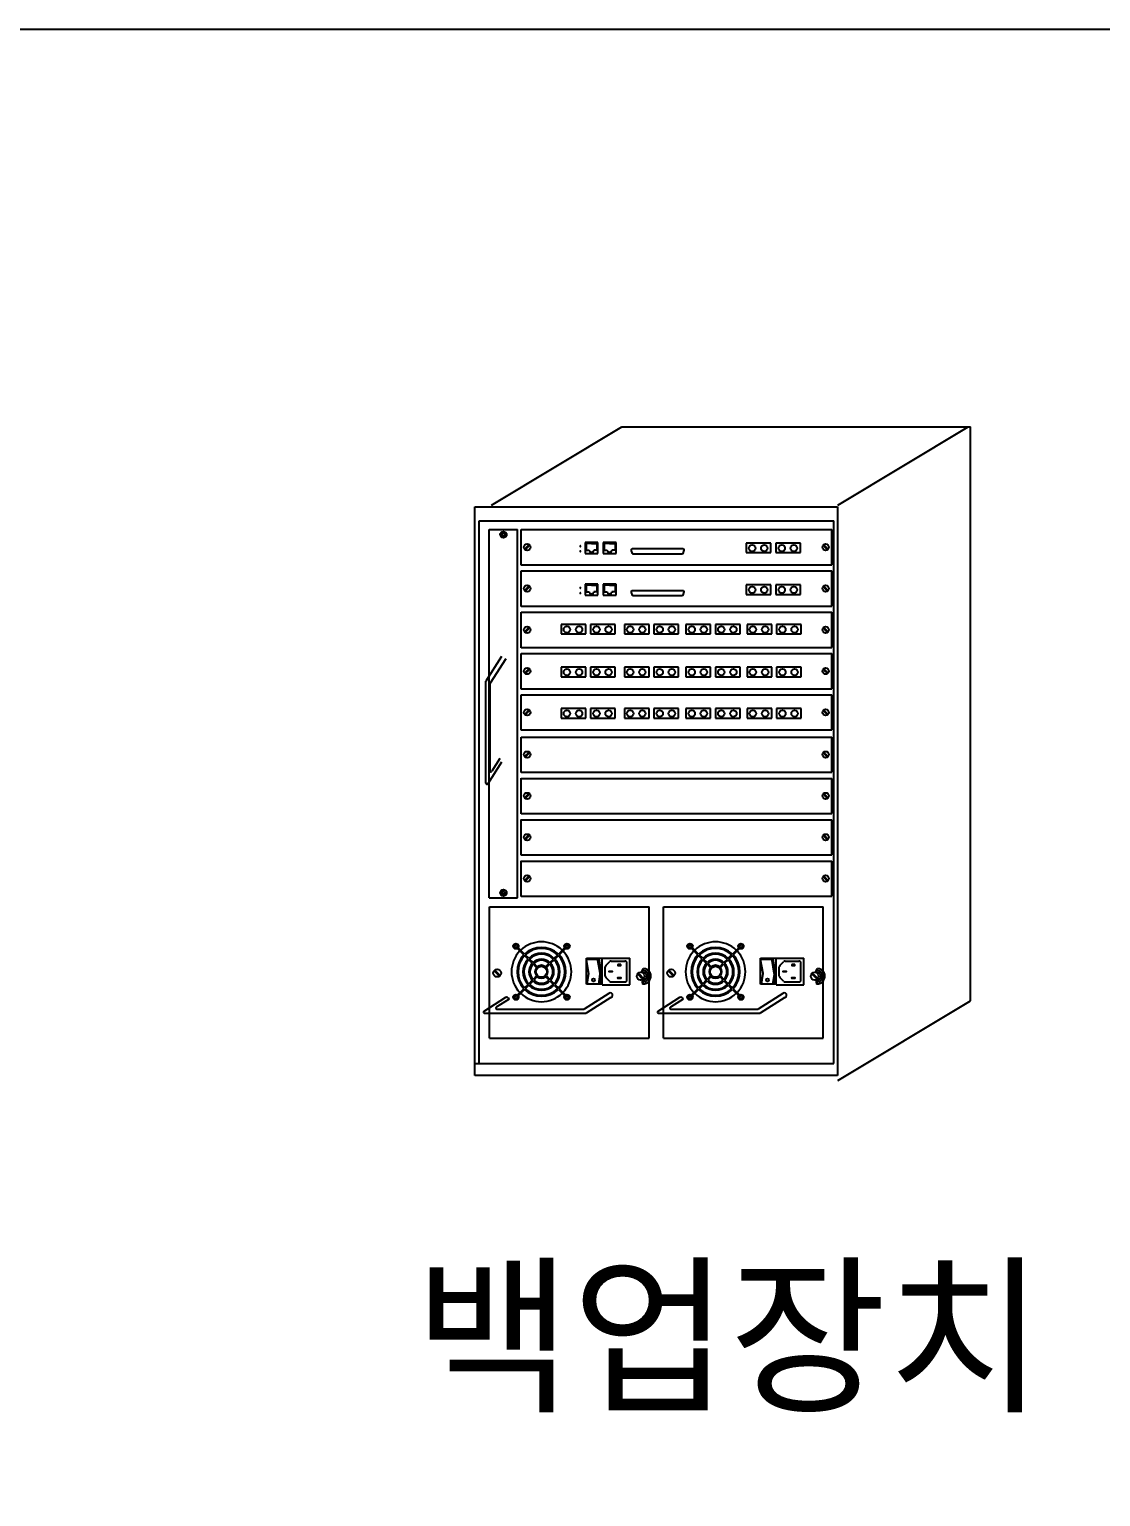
# Model space of a CAD drawing. Header units: millimetres. Extents: x 31 to 2374, y 557 to 2119.
# Drawn here: x 1815.5 to 1943.6, y 1800.9 to 1976.3 of the extents above; entities that cross this region are included whole.
import ezdxf

# ---------------------------------------------------------------- set-up
doc = ezdxf.new("R2010")
doc.units = ezdxf.units.MM
doc.header["$LTSCALE"] = 10
for name, color, linetype in [('TI-RAIL-GUID', 3, 'Continuous'), ('TT-SYMB', 4, 'Continuous'), ('TT-TEXT', 3, 'Continuous')]:
    doc.layers.add(name, color=color, linetype=linetype)
doc.styles.get("Standard").update_dxf_attribs({"font": 'arial.ttf'})

msp = doc.modelspace()

# ---------------------------------------------------------------- linework, layer by layer
at = {"layer": 'TI-RAIL-GUID'}
msp.add_lwpolyline([(202.13, 1406.33), (2202.13, 1406.33), (2202.13, 1976.33), (202.13, 1976.33)], close=True, dxfattribs=at)
at = {"layer": 'TT-SYMB'}
for p, q in [((1870.78, 1919.47), (1886.36, 1928.83)), ((1886.36, 1928.83), (1928.06, 1928.83)), ((1912.19, 1919.47), (1927.77, 1928.83)), ((1928.06, 1860.22), (1928.06, 1928.83)), ((1868.78, 1919.26), (1912.14, 1919.26)), ((1868.78, 1851.28), (1868.78, 1919.26)), ((1912.14, 1919.26), (1912.14, 1851.28)), ((1868.8, 1852.72), (1868.8, 1917.88)), ((1869.3, 1917.58), (1911.72, 1917.58)), ((1869.3, 1852.72), (1869.3, 1917.58)), ((1911.72, 1852.72), (1911.72, 1917.58)), ((1870.49, 1872.5), (1870.49, 1916.54)), ((1870.49, 1916.54), (1873.87, 1916.54)), ((1871.81, 1915.98), (1872.15, 1915.98)), ((1871.81, 1915.88), (1872.15, 1915.88)), ((1872.15, 1916.31), (1872.15, 1915.98)), ((1872.15, 1915.88), (1872.15, 1915.54)), ((1872.25, 1916.31), (1872.25, 1915.98)), ((1872.25, 1915.98), (1872.58, 1915.98)), ((1872.25, 1915.88), (1872.58, 1915.88)), ((1872.25, 1915.88), (1872.25, 1915.54)), ((1873.87, 1872.5), (1873.87, 1916.54)), ((1874.33, 1912.29), (1874.33, 1916.54)), ((1874.33, 1916.53), (1911.45, 1916.53)), ((1911.45, 1912.33), (1911.45, 1916.53)), ((1874.75, 1914.2), (1874.98, 1914.43)), ((1874.82, 1914.13), (1875.05, 1914.36)), ((1874.98, 1914.43), (1875.29, 1914.74)), ((1875.05, 1914.36), (1875.36, 1914.67)), ((1883.51, 1915), (1881.96, 1915)), ((1881.96, 1915), (1881.96, 1913.69)), ((1881.96, 1913.69), (1883.51, 1913.69)), ((1882.74, 1914.89), (1882.08, 1914.89)), ((1882.08, 1914.89), (1882.08, 1914.09)), ((1882.08, 1914.09), (1882.45, 1914.09)), ((1882.45, 1914.09), (1882.45, 1913.96)), ((1882.45, 1913.96), (1882.58, 1913.96)), ((1882.58, 1913.96), (1882.58, 1913.81)), ((1882.58, 1913.81), (1882.74, 1913.81)), ((1882.74, 1914.89), (1883.39, 1914.89)), ((1882.89, 1913.81), (1882.74, 1913.81)), ((1882.89, 1913.96), (1882.89, 1913.81)), ((1883.03, 1913.96), (1882.89, 1913.96)), ((1883.03, 1914.09), (1883.03, 1913.96)), ((1883.39, 1914.09), (1883.03, 1914.09)), ((1883.39, 1914.89), (1883.39, 1914.09)), ((1883.51, 1913.69), (1883.51, 1915)), ((1885.67, 1915), (1884.12, 1915)), ((1884.12, 1915), (1884.12, 1913.69)), ((1884.12, 1913.69), (1885.67, 1913.69)), ((1884.89, 1914.89), (1884.24, 1914.89)), ((1884.24, 1914.89), (1884.24, 1914.09)), ((1884.24, 1914.09), (1884.6, 1914.09)), ((1884.6, 1914.09), (1884.6, 1913.96)), ((1884.6, 1913.96), (1884.73, 1913.96)), ((1884.73, 1913.96), (1884.73, 1913.81)), ((1884.73, 1913.81), (1884.89, 1913.81)), ((1884.89, 1914.89), (1885.55, 1914.89)), ((1885.05, 1913.81), (1884.89, 1913.81)), ((1885.05, 1913.96), (1885.05, 1913.81)), ((1885.18, 1913.96), (1885.05, 1913.96)), ((1885.18, 1914.09), (1885.18, 1913.96)), ((1885.55, 1914.09), (1885.18, 1914.09)), ((1885.55, 1914.89), (1885.55, 1914.09)), ((1885.67, 1913.69), (1885.67, 1915)), ((1887.5, 1914.08), (1887.51, 1914.16)), ((1887.51, 1914), (1887.5, 1914.08)), ((1887.51, 1914.16), (1887.52, 1914.21)), ((1887.62, 1913.67), (1887.51, 1914)), ((1887.52, 1914.21), (1887.54, 1914.25)), ((1887.54, 1914.25), (1887.6, 1914.27)), ((1887.6, 1914.27), (1893.68, 1914.27)), ((1887.65, 1913.62), (1887.62, 1913.67)), ((1887.73, 1913.61), (1887.65, 1913.62)), ((1893.61, 1913.61), (1887.73, 1913.61)), ((1893.62, 1913.61), (1893.61, 1913.61)), ((1893.64, 1913.65), (1893.62, 1913.61)), ((1893.65, 1913.69), (1893.64, 1913.65)), ((1893.77, 1914.08), (1893.65, 1913.69)), ((1893.68, 1914.27), (1893.74, 1914.23)), ((1893.74, 1914.23), (1893.75, 1914.22)), ((1893.75, 1914.22), (1893.77, 1914.16)), ((1893.77, 1914.16), (1893.77, 1914.08)), ((1904.19, 1914.93), (1901.24, 1914.93)), ((1901.24, 1914.93), (1901.24, 1913.78)), ((1901.24, 1913.78), (1904.19, 1913.78)), ((1904.19, 1913.78), (1904.19, 1914.93)), ((1907.73, 1914.93), (1904.78, 1914.93)), ((1904.78, 1914.93), (1904.78, 1913.78)), ((1904.78, 1913.78), (1907.73, 1913.78)), ((1907.73, 1913.78), (1907.73, 1914.93)), ((1910.73, 1914.36), (1910.42, 1914.67)), ((1910.8, 1914.43), (1910.49, 1914.74)), ((1910.97, 1914.13), (1910.73, 1914.36)), ((1911.04, 1914.2), (1910.8, 1914.43)), ((1874.33, 1912.33), (1911.45, 1912.33)), ((1874.33, 1907.36), (1874.33, 1911.6)), ((1874.33, 1911.59), (1911.45, 1911.59)), ((1911.45, 1907.4), (1911.45, 1911.59)), ((1874.75, 1909.26), (1874.98, 1909.5)), ((1874.82, 1909.19), (1875.05, 1909.43)), ((1874.98, 1909.5), (1875.29, 1909.81)), ((1875.05, 1909.43), (1875.36, 1909.74)), ((1883.51, 1910.01), (1881.96, 1910.01)), ((1881.96, 1910.01), (1881.96, 1908.69)), ((1881.96, 1908.69), (1883.51, 1908.69)), ((1882.74, 1909.9), (1882.08, 1909.9)), ((1882.08, 1909.9), (1882.08, 1909.1)), ((1882.08, 1909.1), (1882.45, 1909.1)), ((1882.45, 1909.1), (1882.45, 1908.97)), ((1882.45, 1908.97), (1882.58, 1908.97)), ((1882.58, 1908.97), (1882.58, 1908.82)), ((1882.58, 1908.82), (1882.74, 1908.82)), ((1882.74, 1909.9), (1883.39, 1909.9)), ((1882.89, 1908.82), (1882.74, 1908.82)), ((1882.89, 1908.97), (1882.89, 1908.82)), ((1883.03, 1908.97), (1882.89, 1908.97)), ((1883.03, 1909.1), (1883.03, 1908.97)), ((1883.39, 1909.1), (1883.03, 1909.1)), ((1883.39, 1909.9), (1883.39, 1909.1)), ((1883.51, 1908.69), (1883.51, 1910.01)), ((1885.67, 1910.01), (1884.12, 1910.01)), ((1884.12, 1910.01), (1884.12, 1908.69)), ((1884.12, 1908.69), (1885.67, 1908.69)), ((1884.24, 1909.9), (1884.24, 1909.1)), ((1884.89, 1909.9), (1884.24, 1909.9)), ((1884.24, 1909.1), (1884.6, 1909.1)), ((1884.6, 1909.1), (1884.6, 1908.97)), ((1884.6, 1908.97), (1884.73, 1908.97)), ((1884.73, 1908.97), (1884.73, 1908.82)), ((1884.73, 1908.82), (1884.89, 1908.82)), ((1884.89, 1909.9), (1885.55, 1909.9)), ((1885.05, 1908.82), (1884.89, 1908.82)), ((1885.18, 1908.97), (1885.05, 1908.97)), ((1885.05, 1908.97), (1885.05, 1908.82)), ((1885.55, 1909.1), (1885.18, 1909.1)), ((1885.18, 1909.1), (1885.18, 1908.97)), ((1885.55, 1909.9), (1885.55, 1909.1)), ((1885.67, 1908.69), (1885.67, 1910.01)), ((1887.5, 1909.08), (1887.51, 1909.17)), ((1887.51, 1909), (1887.5, 1909.08)), ((1887.51, 1909.17), (1887.52, 1909.22)), ((1887.62, 1908.68), (1887.51, 1909)), ((1887.52, 1909.22), (1887.54, 1909.25)), ((1887.54, 1909.25), (1887.6, 1909.27)), ((1887.6, 1909.27), (1893.68, 1909.27)), ((1887.65, 1908.62), (1887.62, 1908.68)), ((1887.73, 1908.61), (1887.65, 1908.62)), ((1893.61, 1908.61), (1887.73, 1908.61)), ((1893.62, 1908.62), (1893.61, 1908.61)), ((1893.64, 1908.65), (1893.62, 1908.62)), ((1893.65, 1908.7), (1893.64, 1908.65)), ((1893.77, 1909.08), (1893.65, 1908.7)), ((1893.68, 1909.27), (1893.74, 1909.24)), ((1893.74, 1909.24), (1893.75, 1909.22)), ((1893.75, 1909.22), (1893.77, 1909.16)), ((1893.77, 1909.16), (1893.77, 1909.08)), ((1904.19, 1909.94), (1901.24, 1909.94)), ((1901.24, 1909.94), (1901.24, 1908.79)), ((1901.24, 1908.79), (1904.19, 1908.79)), ((1904.19, 1908.79), (1904.19, 1909.94)), ((1907.73, 1909.94), (1904.78, 1909.94)), ((1904.78, 1909.94), (1904.78, 1908.79)), ((1904.78, 1908.79), (1907.73, 1908.79)), ((1907.73, 1908.79), (1907.73, 1909.94)), ((1910.73, 1909.43), (1910.42, 1909.74)), ((1910.8, 1909.5), (1910.49, 1909.81)), ((1910.97, 1909.19), (1910.73, 1909.43)), ((1911.04, 1909.26), (1910.8, 1909.5)), ((1874.33, 1907.4), (1911.45, 1907.4)), ((1874.33, 1902.42), (1874.33, 1906.67)), ((1874.33, 1906.66), (1911.45, 1906.66)), ((1911.45, 1902.46), (1911.45, 1906.66)), ((1874.98, 1904.56), (1875.29, 1904.87)), ((1875.05, 1904.49), (1875.36, 1904.8)), ((1879.1, 1905.21), (1879.1, 1904.06)), ((1882.05, 1905.21), (1879.1, 1905.21)), ((1882.05, 1904.06), (1882.05, 1905.21)), ((1882.63, 1905.21), (1882.63, 1904.06)), ((1885.58, 1905.21), (1882.63, 1905.21)), ((1885.58, 1904.06), (1885.58, 1905.21)), ((1886.66, 1905.21), (1886.66, 1904.06)), ((1889.61, 1905.21), (1886.66, 1905.21)), ((1889.61, 1904.06), (1889.61, 1905.21)), ((1890.19, 1905.21), (1890.19, 1904.06)), ((1893.14, 1905.21), (1890.19, 1905.21)), ((1893.14, 1904.06), (1893.14, 1905.21)), ((1894.02, 1905.21), (1894.02, 1904.06)), ((1896.97, 1905.21), (1894.02, 1905.21)), ((1896.97, 1904.06), (1896.97, 1905.21)), ((1897.55, 1905.21), (1897.55, 1904.06)), ((1900.5, 1905.21), (1897.55, 1905.21)), ((1900.5, 1904.06), (1900.5, 1905.21)), ((1904.28, 1905.21), (1901.33, 1905.21)), ((1901.33, 1905.21), (1901.33, 1904.06)), ((1904.28, 1904.06), (1904.28, 1905.21)), ((1907.81, 1905.21), (1904.86, 1905.21)), ((1904.86, 1905.21), (1904.86, 1904.06)), ((1907.81, 1904.06), (1907.81, 1905.21)), ((1910.73, 1904.49), (1910.42, 1904.8)), ((1910.8, 1904.56), (1910.49, 1904.87)), ((1874.75, 1904.32), (1874.98, 1904.56)), ((1874.82, 1904.25), (1875.05, 1904.49)), ((1879.1, 1904.06), (1882.05, 1904.06)), ((1882.63, 1904.06), (1885.58, 1904.06)), ((1886.66, 1904.06), (1889.61, 1904.06)), ((1890.19, 1904.06), (1893.14, 1904.06)), ((1894.02, 1904.06), (1896.97, 1904.06)), ((1897.55, 1904.06), (1900.5, 1904.06)), ((1901.33, 1904.06), (1904.28, 1904.06)), ((1904.86, 1904.06), (1907.81, 1904.06)), ((1910.97, 1904.25), (1910.73, 1904.49)), ((1911.04, 1904.32), (1910.8, 1904.56)), ((1871.99, 1901.35), (1870.11, 1898.4)), ((1874.33, 1902.46), (1911.45, 1902.46)), ((1874.33, 1897.48), (1874.33, 1901.73)), ((1874.33, 1901.72), (1911.45, 1901.72)), ((1911.45, 1897.52), (1911.45, 1901.72)), ((1872.48, 1901.1), (1870.6, 1898.16)), ((1874.75, 1899.39), (1874.98, 1899.63)), ((1874.82, 1899.32), (1875.05, 1899.56)), ((1874.98, 1899.62), (1875.29, 1899.94)), ((1875.05, 1899.55), (1875.36, 1899.87)), ((1879.1, 1900.1), (1879.1, 1898.95)), ((1882.05, 1900.1), (1879.1, 1900.1)), ((1882.05, 1898.95), (1882.05, 1900.1)), ((1882.63, 1900.1), (1882.63, 1898.95)), ((1885.58, 1900.1), (1882.63, 1900.1)), ((1885.58, 1898.95), (1885.58, 1900.1)), ((1889.61, 1900.1), (1886.66, 1900.1)), ((1886.66, 1900.1), (1886.66, 1898.95)), ((1889.61, 1898.95), (1889.61, 1900.1)), ((1893.14, 1900.1), (1890.19, 1900.1)), ((1890.19, 1900.1), (1890.19, 1898.95)), ((1893.14, 1898.95), (1893.14, 1900.1)), ((1894.02, 1900.1), (1894.02, 1898.95)), ((1896.97, 1900.1), (1894.02, 1900.1)), ((1896.97, 1898.95), (1896.97, 1900.1)), ((1900.5, 1900.1), (1897.55, 1900.1)), ((1897.55, 1900.1), (1897.55, 1898.95)), ((1900.5, 1898.95), (1900.5, 1900.1)), ((1904.28, 1900.1), (1901.33, 1900.1)), ((1901.33, 1900.1), (1901.33, 1898.95)), ((1904.28, 1898.95), (1904.28, 1900.1)), ((1907.81, 1900.1), (1904.86, 1900.1)), ((1904.86, 1900.1), (1904.86, 1898.95)), ((1907.81, 1898.95), (1907.81, 1900.1)), ((1910.73, 1899.55), (1910.42, 1899.87)), ((1910.8, 1899.62), (1910.49, 1899.94)), ((1910.97, 1899.32), (1910.73, 1899.56)), ((1911.04, 1899.39), (1910.8, 1899.63)), ((1870.11, 1886.21), (1870.11, 1898.4)), ((1870.6, 1887.71), (1870.6, 1898.16)), ((1879.1, 1898.95), (1882.05, 1898.95)), ((1882.63, 1898.95), (1885.58, 1898.95)), ((1886.66, 1898.95), (1889.61, 1898.95)), ((1890.19, 1898.95), (1893.14, 1898.95)), ((1894.02, 1898.95), (1896.97, 1898.95)), ((1897.55, 1898.95), (1900.5, 1898.95)), ((1901.33, 1898.95), (1904.28, 1898.95)), ((1904.86, 1898.95), (1907.81, 1898.95)), ((1874.33, 1897.52), (1911.45, 1897.52)), ((1874.33, 1892.55), (1874.33, 1896.8)), ((1874.33, 1896.79), (1911.45, 1896.79)), ((1911.45, 1892.59), (1911.45, 1896.79)), ((1874.75, 1894.45), (1874.98, 1894.69)), ((1874.82, 1894.38), (1875.05, 1894.62)), ((1874.98, 1894.69), (1875.29, 1895)), ((1875.05, 1894.62), (1875.36, 1894.93)), ((1879.1, 1895.16), (1879.1, 1894.01)), ((1882.05, 1895.16), (1879.1, 1895.16)), ((1882.05, 1894.01), (1882.05, 1895.16)), ((1882.63, 1895.16), (1882.63, 1894.01)), ((1885.58, 1895.16), (1882.63, 1895.16)), ((1885.58, 1894.01), (1885.58, 1895.16)), ((1889.61, 1895.16), (1886.66, 1895.16)), ((1886.66, 1895.16), (1886.66, 1894.01)), ((1889.61, 1894.01), (1889.61, 1895.16)), ((1893.14, 1895.16), (1890.19, 1895.16)), ((1890.19, 1895.16), (1890.19, 1894.01)), ((1893.14, 1894.01), (1893.14, 1895.16)), ((1894.02, 1895.16), (1894.02, 1894.01)), ((1896.97, 1895.16), (1894.02, 1895.16)), ((1896.97, 1894.01), (1896.97, 1895.16)), ((1897.55, 1895.16), (1897.55, 1894.01)), ((1900.5, 1895.16), (1897.55, 1895.16)), ((1900.5, 1894.01), (1900.5, 1895.16)), ((1904.28, 1895.16), (1901.33, 1895.16)), ((1901.33, 1895.16), (1901.33, 1894.01)), ((1904.28, 1894.01), (1904.28, 1895.16)), ((1907.81, 1895.16), (1904.86, 1895.16)), ((1904.86, 1895.16), (1904.86, 1894.01)), ((1907.81, 1894.01), (1907.81, 1895.16)), ((1910.73, 1894.62), (1910.42, 1894.93)), ((1910.8, 1894.69), (1910.49, 1895)), ((1910.97, 1894.38), (1910.73, 1894.62)), ((1911.04, 1894.45), (1910.8, 1894.69)), ((1874.33, 1892.59), (1911.45, 1892.59)), ((1879.1, 1894.01), (1882.05, 1894.01)), ((1882.63, 1894.01), (1885.58, 1894.01)), ((1886.66, 1894.01), (1889.61, 1894.01)), ((1890.19, 1894.01), (1893.14, 1894.01)), ((1894.02, 1894.01), (1896.97, 1894.01)), ((1897.55, 1894.01), (1900.5, 1894.01)), ((1901.33, 1894.01), (1904.28, 1894.01)), ((1904.86, 1894.01), (1907.81, 1894.01)), ((1874.33, 1887.49), (1874.33, 1891.74)), ((1874.33, 1891.73), (1911.45, 1891.73)), ((1911.45, 1887.53), (1911.45, 1891.73)), ((1871.79, 1889.17), (1870.82, 1887.65)), ((1874.75, 1889.4), (1874.98, 1889.64)), ((1874.82, 1889.33), (1875.05, 1889.57)), ((1874.98, 1889.63), (1875.29, 1889.94)), ((1875.05, 1889.56), (1875.36, 1889.87)), ((1910.73, 1889.56), (1910.42, 1889.87)), ((1910.8, 1889.63), (1910.49, 1889.94)), ((1910.97, 1889.33), (1910.73, 1889.57)), ((1911.04, 1889.4), (1910.8, 1889.64)), ((1871.99, 1888.75), (1870.32, 1886.15)), ((1874.33, 1887.53), (1911.45, 1887.53)), ((1874.33, 1882.56), (1874.33, 1886.81)), ((1874.33, 1886.8), (1911.45, 1886.8)), ((1911.45, 1882.6), (1911.45, 1886.8)), ((1874.75, 1884.46), (1874.98, 1884.7)), ((1874.82, 1884.39), (1875.05, 1884.63)), ((1874.98, 1884.7), (1875.29, 1885.01)), ((1875.05, 1884.63), (1875.36, 1884.94)), ((1910.73, 1884.63), (1910.42, 1884.94)), ((1910.8, 1884.7), (1910.49, 1885.01)), ((1910.97, 1884.39), (1910.73, 1884.63)), ((1911.04, 1884.46), (1910.8, 1884.7)), ((1874.33, 1882.6), (1911.45, 1882.6)), ((1874.33, 1877.62), (1874.33, 1881.87)), ((1874.33, 1881.86), (1911.45, 1881.86)), ((1911.45, 1877.66), (1911.45, 1881.86)), ((1874.75, 1879.53), (1874.98, 1879.76)), ((1874.82, 1879.46), (1875.05, 1879.69)), ((1874.98, 1879.76), (1875.29, 1880.07)), ((1875.05, 1879.69), (1875.36, 1880)), ((1910.73, 1879.69), (1910.42, 1880)), ((1910.8, 1879.76), (1910.49, 1880.07)), ((1910.97, 1879.46), (1910.73, 1879.69)), ((1911.04, 1879.53), (1910.8, 1879.76)), ((1874.33, 1877.66), (1911.45, 1877.66)), ((1874.33, 1872.69), (1874.33, 1876.93)), ((1874.33, 1876.92), (1911.45, 1876.92)), ((1911.45, 1872.73), (1911.45, 1876.92)), ((1874.98, 1874.82), (1875.29, 1875.14)), ((1875.05, 1874.75), (1875.36, 1875.07)), ((1910.73, 1874.75), (1910.42, 1875.07)), ((1910.8, 1874.82), (1910.49, 1875.14)), ((1872.15, 1873.17), (1872.15, 1873.51)), ((1872.25, 1873.17), (1872.25, 1873.51)), ((1874.75, 1874.59), (1874.98, 1874.83)), ((1874.82, 1874.52), (1875.05, 1874.76)), ((1910.97, 1874.52), (1910.73, 1874.76)), ((1911.04, 1874.59), (1910.8, 1874.83)), ((1870.49, 1872.5), (1873.87, 1872.5)), ((1870.55, 1855.73), (1870.55, 1871.45)), ((1870.55, 1871.45), (1889.63, 1871.45)), ((1871.81, 1873.17), (1872.15, 1873.17)), ((1871.81, 1873.07), (1872.15, 1873.07)), ((1872.15, 1872.73), (1872.15, 1873.07)), ((1872.25, 1873.17), (1872.58, 1873.17)), ((1872.25, 1872.73), (1872.25, 1873.07)), ((1872.25, 1873.07), (1872.58, 1873.07)), ((1874.33, 1872.73), (1911.45, 1872.73)), ((1889.63, 1855.73), (1889.63, 1871.45)), ((1891.36, 1871.45), (1910.43, 1871.45)), ((1891.36, 1855.73), (1891.36, 1871.45)), ((1910.43, 1855.73), (1910.43, 1871.45)), ((1874.64, 1865.71), (1873.98, 1866.37)), ((1874.73, 1865.79), (1874.06, 1866.46)), ((1878.77, 1865.79), (1879.52, 1866.54)), ((1878.86, 1865.71), (1879.61, 1866.46)), ((1895.45, 1865.71), (1894.78, 1866.37)), ((1895.53, 1865.79), (1894.87, 1866.46)), ((1899.58, 1865.79), (1900.33, 1866.54)), ((1899.66, 1865.71), (1900.42, 1866.46)), ((1875.15, 1865.2), (1874.73, 1865.62)), ((1875.23, 1865.29), (1874.81, 1865.71)), ((1875.65, 1864.69), (1875.23, 1865.12)), ((1875.74, 1864.78), (1875.32, 1865.2)), ((1876.16, 1864.19), (1875.74, 1864.61)), ((1876.24, 1864.27), (1875.82, 1864.69)), ((1877.25, 1864.27), (1877.67, 1864.69)), ((1877.34, 1864.19), (1877.76, 1864.61)), ((1877.76, 1864.78), (1878.18, 1865.2)), ((1877.84, 1864.69), (1878.27, 1865.12)), ((1878.27, 1865.29), (1878.69, 1865.71)), ((1878.35, 1865.2), (1878.77, 1865.62)), ((1882.13, 1862.2), (1882.13, 1865.32)), ((1882.13, 1865.32), (1884.02, 1865.32)), ((1883.52, 1865.24), (1882.13, 1865.24)), ((1883.4, 1865.14), (1882.13, 1865.14)), ((1882.43, 1863.46), (1882.13, 1865.14)), ((1883.79, 1863.52), (1883.51, 1865.04)), ((1883.93, 1863.54), (1883.64, 1865.15)), ((1884.02, 1865.32), (1887.32, 1865.32)), ((1884.02, 1862.1), (1884.02, 1865.32)), ((1884.45, 1864.43), (1884.91, 1864.89)), ((1885.08, 1864.96), (1886.72, 1864.96)), ((1885.88, 1864.51), (1885.88, 1864.43)), ((1886.23, 1864.53), (1885.89, 1864.53)), ((1886.24, 1864.43), (1886.24, 1864.51)), ((1886.96, 1862.7), (1886.96, 1864.72)), ((1887.32, 1862.1), (1887.32, 1865.32)), ((1895.95, 1865.2), (1895.53, 1865.62)), ((1896.04, 1865.29), (1895.62, 1865.71)), ((1896.46, 1864.69), (1896.04, 1865.12)), ((1896.55, 1864.78), (1896.12, 1865.2)), ((1896.97, 1864.19), (1896.55, 1864.61)), ((1897.05, 1864.27), (1896.63, 1864.69)), ((1898.06, 1864.27), (1898.48, 1864.69)), ((1898.14, 1864.19), (1898.57, 1864.61)), ((1898.57, 1864.78), (1898.99, 1865.2)), ((1898.65, 1864.69), (1899.07, 1865.12)), ((1899.07, 1865.29), (1899.49, 1865.71)), ((1899.16, 1865.2), (1899.58, 1865.62)), ((1902.94, 1865.32), (1904.83, 1865.32)), ((1902.94, 1862.2), (1902.94, 1865.32)), ((1904.33, 1865.24), (1902.94, 1865.24)), ((1904.2, 1865.14), (1902.94, 1865.14)), ((1903.24, 1863.46), (1902.94, 1865.14)), ((1904.59, 1863.52), (1904.32, 1865.04)), ((1904.74, 1863.54), (1904.45, 1865.15)), ((1904.83, 1865.32), (1908.13, 1865.32)), ((1904.83, 1862.1), (1904.83, 1865.32)), ((1905.26, 1864.43), (1905.72, 1864.89)), ((1905.88, 1864.96), (1907.53, 1864.96)), ((1906.68, 1864.51), (1906.68, 1864.43)), ((1907.04, 1864.53), (1906.7, 1864.53)), ((1907.05, 1864.43), (1907.05, 1864.51)), ((1907.77, 1862.7), (1907.77, 1864.72)), ((1908.13, 1862.1), (1908.13, 1865.32)), ((1871.46, 1863.43), (1871.08, 1863.8)), ((1871.54, 1863.51), (1871.17, 1863.89)), ((1871.74, 1863.14), (1871.45, 1863.43)), ((1871.83, 1863.23), (1871.54, 1863.52)), ((1876.16, 1863.18), (1875.74, 1862.76)), ((1876.24, 1863.1), (1875.82, 1862.67)), ((1877.25, 1863.1), (1877.67, 1862.67)), ((1877.34, 1863.18), (1877.76, 1862.76)), ((1882.23, 1862.2), (1882.43, 1863.46)), ((1883.6, 1862.2), (1883.79, 1863.4)), ((1883.74, 1862.2), (1883.93, 1863.38)), ((1884.38, 1863.15), (1884.38, 1864.27)), ((1884.91, 1862.53), (1884.45, 1862.98)), ((1884.85, 1863.67), (1884.85, 1863.75)), ((1884.86, 1863.76), (1885.2, 1863.76)), ((1885.2, 1863.66), (1884.86, 1863.66)), ((1885.21, 1863.75), (1885.21, 1863.67)), ((1885.88, 1862.9), (1885.88, 1862.99)), ((1885.89, 1864.42), (1886.23, 1864.42)), ((1885.89, 1863), (1886.23, 1863)), ((1886.23, 1862.89), (1885.89, 1862.89)), ((1886.24, 1862.99), (1886.24, 1862.9)), ((1888.61, 1863.06), (1888.24, 1863.43)), ((1888.7, 1863.14), (1888.32, 1863.52)), ((1888.9, 1862.78), (1888.61, 1863.06)), ((1888.98, 1862.86), (1888.69, 1863.15)), ((1888.8, 1863.81), (1888.95, 1864.06)), ((1888.8, 1863.57), (1888.8, 1863.81)), ((1888.8, 1862.73), (1888.8, 1862.48)), ((1892.27, 1863.43), (1891.89, 1863.8)), ((1892.35, 1863.51), (1891.98, 1863.89)), ((1892.55, 1863.14), (1892.26, 1863.43)), ((1892.63, 1863.23), (1892.35, 1863.52)), ((1896.97, 1863.18), (1896.55, 1862.76)), ((1897.05, 1863.1), (1896.63, 1862.67)), ((1898.06, 1863.1), (1898.48, 1862.67)), ((1898.14, 1863.18), (1898.57, 1862.76)), ((1903.04, 1862.2), (1903.24, 1863.46)), ((1904.4, 1862.2), (1904.6, 1863.4)), ((1904.55, 1862.2), (1904.74, 1863.38)), ((1905.19, 1863.15), (1905.19, 1864.27)), ((1905.72, 1862.53), (1905.26, 1862.98)), ((1905.65, 1863.67), (1905.65, 1863.75)), ((1905.66, 1863.76), (1906.01, 1863.76)), ((1906.01, 1863.66), (1905.66, 1863.66)), ((1906.02, 1863.75), (1906.02, 1863.67)), ((1906.68, 1862.9), (1906.68, 1862.99)), ((1906.7, 1864.42), (1907.04, 1864.42)), ((1906.7, 1863), (1907.04, 1863)), ((1907.04, 1862.89), (1906.7, 1862.89)), ((1907.05, 1862.99), (1907.05, 1862.9)), ((1909.42, 1863.06), (1909.05, 1863.43)), ((1909.5, 1863.14), (1909.13, 1863.52)), ((1909.7, 1862.78), (1909.42, 1863.06)), ((1909.79, 1862.86), (1909.5, 1863.15)), ((1909.61, 1863.81), (1909.76, 1864.06)), ((1909.61, 1863.57), (1909.61, 1863.81)), ((1909.61, 1862.73), (1909.61, 1862.48)), ((1874.64, 1861.66), (1873.89, 1860.91)), ((1874.73, 1861.58), (1873.97, 1860.82)), ((1875.15, 1862.17), (1874.73, 1861.75)), ((1875.23, 1862.08), (1874.81, 1861.66)), ((1875.65, 1862.67), (1875.23, 1862.25)), ((1875.74, 1862.59), (1875.32, 1862.17)), ((1877.76, 1862.59), (1878.18, 1862.17)), ((1877.84, 1862.67), (1878.27, 1862.25)), ((1878.27, 1862.08), (1878.69, 1861.66)), ((1878.35, 1862.17), (1878.77, 1861.75)), ((1878.77, 1861.58), (1879.53, 1860.82)), ((1878.86, 1861.66), (1879.61, 1860.91)), ((1884.81, 1861.1), (1881.87, 1859.22)), ((1884.02, 1862.2), (1882.13, 1862.2)), ((1884.02, 1862.1), (1887.32, 1862.1)), ((1885.08, 1862.46), (1886.72, 1862.46)), ((1888.8, 1862.48), (1888.85, 1862.19)), ((1895.45, 1861.66), (1894.7, 1860.91)), ((1895.53, 1861.58), (1894.78, 1860.82)), ((1895.95, 1862.17), (1895.53, 1861.75)), ((1896.04, 1862.08), (1895.62, 1861.66)), ((1896.46, 1862.67), (1896.04, 1862.25)), ((1896.55, 1862.59), (1896.12, 1862.17)), ((1898.57, 1862.59), (1898.99, 1862.17)), ((1898.65, 1862.67), (1899.07, 1862.25)), ((1899.07, 1862.08), (1899.49, 1861.66)), ((1899.16, 1862.17), (1899.58, 1861.75)), ((1899.58, 1861.58), (1900.33, 1860.82)), ((1899.66, 1861.66), (1900.42, 1860.91)), ((1905.62, 1861.1), (1902.67, 1859.22)), ((1904.83, 1862.2), (1902.94, 1862.2)), ((1904.83, 1862.1), (1908.13, 1862.1)), ((1905.88, 1862.46), (1907.53, 1862.46)), ((1909.61, 1862.48), (1909.65, 1862.19)), ((1872.46, 1860.61), (1869.86, 1858.95)), ((1872.88, 1860.41), (1871.35, 1859.44)), ((1871.42, 1859.22), (1881.87, 1859.22)), ((1885.06, 1860.61), (1882.11, 1858.73)), ((1893.27, 1860.61), (1890.67, 1858.95)), ((1893.69, 1860.41), (1892.16, 1859.44)), ((1892.23, 1859.22), (1902.67, 1859.22)), ((1905.86, 1860.61), (1902.92, 1858.73)), ((1912.19, 1850.69), (1928.06, 1860.22)), ((1869.92, 1858.73), (1882.11, 1858.73)), ((1890.73, 1858.73), (1902.92, 1858.73)), ((1870.55, 1855.73), (1889.63, 1855.73)), ((1891.36, 1855.73), (1910.43, 1855.73)), ((1868.8, 1852.72), (1911.72, 1852.72)), ((1912.14, 1851.28), (1868.78, 1851.28))]:
    msp.add_line(p, q, dxfattribs=at)
for centre, radius in [((1872.2, 1915.93), 0.387), ((1875.05, 1914.43), 0.387), ((1901.94, 1914.32), 0.387), ((1903.39, 1914.32), 0.387), ((1905.48, 1914.32), 0.387), ((1906.93, 1914.32), 0.387), ((1910.73, 1914.43), 0.387), ((1875.05, 1909.5), 0.387), ((1901.94, 1909.33), 0.387), ((1903.39, 1909.33), 0.387), ((1905.48, 1909.33), 0.387), ((1906.93, 1909.33), 0.387), ((1910.73, 1909.5), 0.387), ((1875.05, 1904.56), 0.387), ((1879.8, 1904.6), 0.387), ((1881.25, 1904.6), 0.387), ((1883.33, 1904.6), 0.387), ((1884.78, 1904.6), 0.387), ((1887.36, 1904.6), 0.387), ((1888.81, 1904.6), 0.387), ((1890.89, 1904.6), 0.387), ((1892.34, 1904.6), 0.387), ((1894.72, 1904.6), 0.387), ((1896.17, 1904.6), 0.387), ((1898.25, 1904.6), 0.387), ((1899.7, 1904.6), 0.387), ((1902.03, 1904.6), 0.387), ((1903.49, 1904.6), 0.387), ((1905.56, 1904.6), 0.387), ((1907.02, 1904.6), 0.387), ((1910.73, 1904.56), 0.387), ((1875.05, 1899.63), 0.387), ((1879.8, 1899.49), 0.387), ((1881.25, 1899.49), 0.387), ((1883.33, 1899.49), 0.387), ((1884.78, 1899.49), 0.387), ((1887.36, 1899.49), 0.387), ((1888.81, 1899.49), 0.387), ((1890.89, 1899.49), 0.387), ((1892.34, 1899.49), 0.387), ((1894.72, 1899.49), 0.387), ((1896.17, 1899.49), 0.387), ((1898.25, 1899.49), 0.387), ((1899.7, 1899.49), 0.387), ((1902.03, 1899.49), 0.387), ((1903.49, 1899.49), 0.387), ((1905.56, 1899.49), 0.387), ((1907.02, 1899.49), 0.387), ((1910.73, 1899.63), 0.387), ((1875.05, 1894.69), 0.387), ((1879.8, 1894.55), 0.387), ((1881.25, 1894.55), 0.387), ((1883.33, 1894.55), 0.387), ((1884.78, 1894.55), 0.387), ((1887.36, 1894.55), 0.387), ((1888.81, 1894.55), 0.387), ((1890.89, 1894.55), 0.387), ((1892.34, 1894.55), 0.387), ((1894.72, 1894.55), 0.387), ((1896.17, 1894.55), 0.387), ((1898.25, 1894.55), 0.387), ((1899.7, 1894.55), 0.387), ((1902.03, 1894.55), 0.387), ((1903.49, 1894.55), 0.387), ((1905.56, 1894.55), 0.387), ((1907.02, 1894.55), 0.387), ((1910.73, 1894.69), 0.387), ((1875.05, 1889.64), 0.387), ((1910.73, 1889.64), 0.387), ((1875.05, 1884.7), 0.387), ((1910.73, 1884.7), 0.387), ((1875.05, 1879.76), 0.387), ((1910.73, 1879.76), 0.387), ((1875.05, 1874.83), 0.387), ((1910.73, 1874.83), 0.387), ((1872.2, 1873.12), 0.387), ((1873.7, 1866.73), 0.325), ((1879.8, 1866.73), 0.325), ((1894.51, 1866.73), 0.325), ((1900.6, 1866.73), 0.325), ((1871.45, 1863.52), 0.465), ((1876.75, 1863.68), 0.656), ((1882.98, 1862.7), 0.165), ((1888.61, 1863.15), 0.465), ((1892.26, 1863.52), 0.465), ((1897.56, 1863.68), 0.656), ((1903.78, 1862.7), 0.165), ((1909.42, 1863.15), 0.465), ((1873.7, 1860.64), 0.325), ((1879.8, 1860.64), 0.325), ((1894.51, 1860.64), 0.325), ((1900.6, 1860.64), 0.325)]:
    msp.add_circle(centre, radius, dxfattribs=at)
for centre, radius, start, end in [((1881.4, 1914.56), 0.0431, 90, 270), ((1881.4, 1913.94), 0.0431, 90, 270), ((1881.4, 1914.56), 0.0431, 270, 90), ((1881.4, 1913.94), 0.0431, 270, 90), ((1881.4, 1909.56), 0.0431, 90, 270), ((1881.4, 1908.95), 0.0431, 90, 270), ((1881.4, 1909.56), 0.0431, 270, 90), ((1881.4, 1908.95), 0.0431, 270, 90), ((1870.71, 1887.71), 0.119, 180, 327.4435), ((1870.22, 1886.21), 0.119, 180, 327.4435), ((1873.7, 1866.73), 0.179, 135, 315), ((1873.7, 1866.73), 0.179, 315, 135), ((1876.75, 1863.68), 3.58, 45.955, 134.045), ((1876.75, 1863.68), 2.92, 46.1694, 133.8306), ((1876.75, 1863.68), 2.8, 46.2192, 133.7808), ((1879.8, 1866.73), 0.179, 45, 225), ((1879.8, 1866.73), 0.179, 225, 45), ((1894.51, 1866.73), 0.179, 135, 315), ((1894.51, 1866.73), 0.179, 315, 135), ((1897.56, 1863.68), 3.58, 45.955, 134.045), ((1897.56, 1863.68), 2.92, 46.1694, 133.8306), ((1897.56, 1863.68), 2.8, 46.2192, 133.7808), ((1900.6, 1866.73), 0.179, 45, 225), ((1900.6, 1866.73), 0.179, 225, 45), ((1876.75, 1863.68), 3.58, 135.955, 224.045), ((1876.75, 1863.68), 2.92, 136.1694, 223.8306), ((1876.75, 1863.68), 2.8, 136.2192, 223.7808), ((1876.75, 1863.68), 2.21, 136.5487, 223.4513), ((1876.75, 1863.68), 2.09, 136.6372, 223.3628), ((1876.75, 1863.68), 2.21, 46.5487, 133.4513), ((1876.75, 1863.68), 1.49, 137.2924, 222.7076), ((1876.75, 1863.68), 2.09, 46.6372, 133.3628), ((1876.75, 1863.68), 1.37, 137.4919, 222.5081), ((1876.75, 1863.68), 1.49, 47.2924, 132.7076), ((1876.75, 1863.68), 1.37, 47.4919, 132.5081), ((1876.75, 1863.68), 0.775, 49.4117, 130.5883), ((1876.75, 1863.68), 1.37, 317.4919, 42.5081), ((1876.75, 1863.68), 1.49, 317.2924, 42.7076), ((1876.75, 1863.68), 2.09, 316.6372, 43.3628), ((1876.75, 1863.68), 2.21, 316.5487, 43.4513), ((1876.75, 1863.68), 2.8, 316.2192, 43.7808), ((1876.75, 1863.68), 2.92, 316.1694, 43.8306), ((1876.75, 1863.68), 3.58, 315.955, 44.045), ((1883.4, 1865.02), 0.119, 10.2107, 90), ((1883.52, 1865.12), 0.119, 10.2107, 90), ((1884.62, 1864.27), 0.238, 135, 180), ((1885.08, 1864.72), 0.238, 90, 135), ((1885.89, 1864.51), 0.0119, 90, 180), ((1885.89, 1864.43), 0.0119, 180, 270), ((1886.23, 1864.51), 0.0119, 0, 90), ((1886.23, 1864.43), 0.0119, 270, 0), ((1886.72, 1864.72), 0.238, 0, 90), ((1897.56, 1863.68), 3.58, 135.955, 224.045), ((1897.56, 1863.68), 2.92, 136.1694, 223.8306), ((1897.56, 1863.68), 2.8, 136.2192, 223.7808), ((1897.56, 1863.68), 2.21, 136.5487, 223.4513), ((1897.56, 1863.68), 2.09, 136.6372, 223.3628), ((1897.56, 1863.68), 2.21, 46.5487, 133.4513), ((1897.56, 1863.68), 1.49, 137.2924, 222.7076), ((1897.56, 1863.68), 2.09, 46.6372, 133.3628), ((1897.56, 1863.68), 1.37, 137.4919, 222.5081), ((1897.56, 1863.68), 1.49, 47.2924, 132.7076), ((1897.56, 1863.68), 1.37, 47.4919, 132.5081), ((1897.56, 1863.68), 0.775, 49.4117, 130.5883), ((1897.56, 1863.68), 1.37, 317.4919, 42.5081), ((1897.56, 1863.68), 1.49, 317.2924, 42.7076), ((1897.56, 1863.68), 2.09, 316.6372, 43.3628), ((1897.56, 1863.68), 2.21, 316.5487, 43.4513), ((1897.56, 1863.68), 2.8, 316.2192, 43.7808), ((1897.56, 1863.68), 2.92, 316.1694, 43.8306), ((1897.56, 1863.68), 3.58, 315.955, 44.045), ((1904.2, 1865.02), 0.119, 10.2107, 90), ((1904.33, 1865.12), 0.119, 10.2107, 90), ((1905.43, 1864.27), 0.238, 135, 180), ((1905.88, 1864.72), 0.238, 90, 135), ((1906.7, 1864.51), 0.0119, 90, 180), ((1906.7, 1864.43), 0.0119, 180, 270), ((1907.04, 1864.51), 0.0119, 0, 90), ((1907.04, 1864.43), 0.0119, 270, 0), ((1907.53, 1864.72), 0.238, 0, 90), ((1876.75, 1863.68), 0.775, 139.4117, 220.5883), ((1876.75, 1863.68), 0.775, 229.4117, 310.5883), ((1876.75, 1863.68), 0.775, 319.4117, 40.5883), ((1882.42, 1863.46), 0.0119, 350.9433, 10.2107), ((1883.43, 1863.46), 0.358, 350.9433, 10.2107), ((1883.46, 1863.46), 0.477, 350.9433, 10.2107), ((1884.62, 1863.15), 0.238, 180, 225), ((1884.86, 1863.75), 0.0119, 90, 180), ((1884.86, 1863.67), 0.0119, 180, 270), ((1885.2, 1863.75), 0.0119, 0, 90), ((1885.2, 1863.67), 0.0119, 270, 0), ((1885.89, 1862.99), 0.0119, 90, 180), ((1885.89, 1862.9), 0.0119, 180, 270), ((1886.23, 1862.99), 0.0119, 0, 90), ((1886.23, 1862.9), 0.0119, 270, 0), ((1886.72, 1862.7), 0.238, 270, 0), ((1888.93, 1863.15), 0.677, 259.6469, 100.1224), ((1888.93, 1863.15), 0.439, 253.9, 106.1), ((1888.93, 1863.15), 0.916, 264.5915, 88.2949), ((1897.56, 1863.68), 0.775, 139.4117, 220.5883), ((1897.56, 1863.68), 0.775, 229.4117, 310.5883), ((1897.56, 1863.68), 0.775, 319.4117, 40.5883), ((1903.23, 1863.46), 0.0119, 350.9433, 10.2107), ((1904.24, 1863.46), 0.358, 350.9433, 10.2107), ((1904.27, 1863.46), 0.477, 350.9433, 10.2107), ((1905.43, 1863.15), 0.238, 180, 225), ((1905.66, 1863.75), 0.0119, 90, 180), ((1905.66, 1863.67), 0.0119, 180, 270), ((1906.01, 1863.75), 0.0119, 0, 90), ((1906.01, 1863.67), 0.0119, 270, 0), ((1906.7, 1862.99), 0.0119, 90, 180), ((1906.7, 1862.9), 0.0119, 180, 270), ((1907.04, 1862.99), 0.0119, 0, 90), ((1907.04, 1862.9), 0.0119, 270, 0), ((1907.53, 1862.7), 0.238, 270, 0), ((1909.73, 1863.15), 0.677, 259.6469, 100.1224), ((1909.73, 1863.15), 0.439, 253.9, 106.1), ((1909.73, 1863.15), 0.916, 264.5915, 88.2949), ((1876.75, 1863.68), 3.58, 225.955, 314.045), ((1876.75, 1863.68), 2.92, 226.1694, 313.8306), ((1876.75, 1863.68), 2.8, 226.2192, 313.7808), ((1876.75, 1863.68), 2.21, 226.5487, 313.4513), ((1876.75, 1863.68), 2.09, 226.6372, 313.3628), ((1876.75, 1863.68), 1.49, 227.2924, 312.7076), ((1876.75, 1863.68), 1.37, 227.4919, 312.5081), ((1884.98, 1860.87), 0.279, 285.9824, 127.1786), ((1885.08, 1862.7), 0.238, 225, 270), ((1897.56, 1863.68), 3.58, 225.955, 314.045), ((1897.56, 1863.68), 2.92, 226.1694, 313.8306), ((1897.56, 1863.68), 2.8, 226.2192, 313.7808), ((1897.56, 1863.68), 2.21, 226.5487, 313.4513), ((1897.56, 1863.68), 2.09, 226.6372, 313.3628), ((1897.56, 1863.68), 1.49, 227.2924, 312.7076), ((1897.56, 1863.68), 1.37, 227.4919, 312.5081), ((1905.79, 1860.87), 0.279, 285.9824, 127.1786), ((1905.88, 1862.7), 0.238, 225, 270), ((1871.42, 1859.34), 0.119, 122.5565, 270), ((1872.57, 1860.3), 0.328, 19.8591, 109.8591), ((1873.7, 1860.64), 0.179, 45, 225), ((1873.7, 1860.64), 0.179, 225, 45), ((1879.8, 1860.64), 0.179, 135, 315), ((1879.8, 1860.64), 0.179, 315, 135), ((1892.23, 1859.34), 0.119, 122.5565, 270), ((1893.38, 1860.3), 0.328, 19.8591, 109.8591), ((1894.51, 1860.64), 0.179, 45, 225), ((1894.51, 1860.64), 0.179, 225, 45), ((1900.6, 1860.64), 0.179, 135, 315), ((1900.6, 1860.64), 0.179, 315, 135), ((1869.92, 1858.85), 0.119, 122.5565, 270), ((1890.73, 1858.85), 0.119, 122.5565, 270)]:
    msp.add_arc(centre, radius, start, end, dxfattribs=at)

# ---------------------------------------------------------------- texts
at = {"layer": 'TT-TEXT', "insert": (1899.2, 1819.31), "char_height": 15, "width": 260, "attachment_point": 5}
msp.add_mtext('백업장치', dxfattribs=at)

doc.saveas('drawing.dxf')
